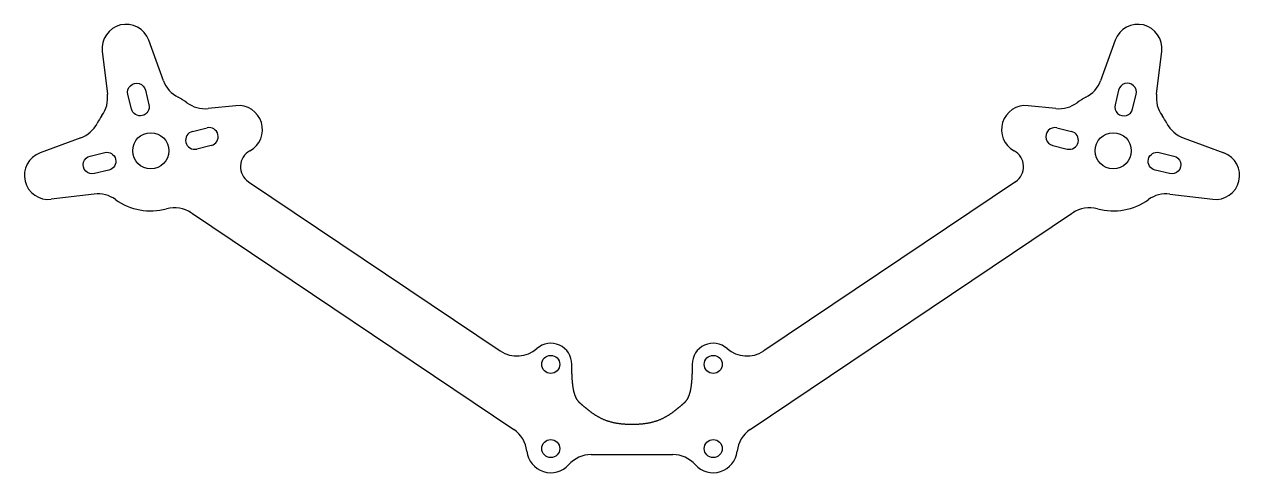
# Model space of a CAD drawing. Header units: millimetres. Extents: x -101 to 101, y 22 to 97.
import ezdxf

# ---------------------------------------------------------------- set-up
doc = ezdxf.new("R2010")
doc.units = ezdxf.units.MM
doc.layers.get('0').update_dxf_attribs({"linetype": 'CONTINUOUS'})

msp = doc.modelspace()

# ---------------------------------------------------------------- linework, layer by layer
for p, q in [((-77.87, 87.14), (-80.34, 93.89)), ((80.34, 93.89), (77.87, 87.14)), ((-88.06, 92.03), (-87.19, 84.89)), ((87.19, 84.89), (88.06, 92.03)), ((-65.83, 82.99), (-70.47, 82.51)), ((70.47, 82.51), (65.83, 82.99)), ((-73.06, 78.71), (-70.63, 79.3)), ((70.63, 79.3), (73.06, 78.71)), ((-91.64, 77.63), (-98.39, 75.16)), ((91.64, 77.63), (98.39, 75.16)), ((-69.93, 76.38), (-72.36, 75.79)), ((69.93, 76.38), (72.36, 75.79)), ((-63.75, 70.36), (-21.89, 42.24)), ((63.75, 70.36), (21.89, 42.24)), ((-89.39, 68.31), (-96.53, 67.43)), ((89.39, 68.31), (96.53, 67.43)), ((-73.25, 65.18), (-19.66, 29.17)), ((19.66, 29.17), (73.25, 65.18)), ((-6.79, 25), (6.79, 25))]:
    msp.add_line(p, q)
for points in [[(-80.3, 83.14, -1), (-83.21, 82.44), (-83.8, 84.87, -1), (-80.88, 85.57)], [(83.21, 82.44), (83.8, 84.87, 1), (80.88, 85.57), (80.3, 83.14, 1)], [(-87.64, 75.2, -1), (-86.94, 72.29), (-89.37, 71.7, -1), (-90.07, 74.62)], [(87.64, 75.2), (90.07, 74.62, -1), (89.37, 71.7), (86.94, 72.29, -1)]]:
    msp.add_lwpolyline(points, format="xyb", close=True)
for centre, radius in [((-80, 75.5), 3), ((80, 75.5), 3), ((-13.5, 40), 1.5), ((13.5, 40), 1.5), ((-13.5, 26), 1.5), ((13.5, 26), 1.5)]:
    msp.add_circle(centre, radius)
for centre, radius, start, end in [((-84.09, 92.51), 4, 20.0924, 186.9676), ((84.09, 92.51), 4, -6.9676, 159.9076), ((-73.17, 88.85), 5, 200.0924, 242.9259), ((73.17, 88.85), 5, 297.0741, 339.9076), ((-92.16, 84.29), 5, -35.8658, 6.9676), ((92.16, 84.29), 5, 173.0324, 215.8658), ((-80, 75.5), 10, 53.0343, 62.9259), ((-70.98, 87.48), 5, 233.0343, 275.8678), ((-65.42, 79.01), 4, -61.5236, 95.8678), ((65.42, 79.01), 4, 84.1322, 241.5236), ((70.98, 87.48), 5, 264.1322, 306.9657), ((80, 75.5), 10, 117.0741, 126.9657), ((-80, 75.5), 10, 144.1342, 152.9259), ((80, 75.5), 10, 27.0741, 35.8658), ((-93.36, 82.33), 5, 290.0924, 332.9259), ((-70.28, 77.84), 1.5, -76.47, 103.53), ((70.28, 77.84), 1.5, 76.47, 256.47), ((93.36, 82.33), 5, 207.0741, 249.9076), ((-72.71, 77.25), 1.5, 103.53, 283.53), ((72.71, 77.25), 1.5, -103.53, 76.47), ((-97.01, 71.4), 4, 110.0924, 276.9676), ((-62.08, 72.85), 3, 118.4764, 236.104), ((62.08, 72.85), 3, -56.104, 61.5236), ((97.01, 71.4), 4, -96.9676, 69.9076), ((-88.79, 63.34), 5, 54.1342, 96.9676), ((-80, 75.5), 10, 234.1342, 285.3106), ((80, 75.5), 10, 254.6894, 305.8658), ((88.79, 63.34), 5, 83.0324, 125.8658), ((-76.04, 61.03), 5, 56.104, 105.3106), ((76.04, 61.03), 5, 74.6894, 123.896), ((-19.1, 46.39), 5, 236.104, 311.2483), ((-13.5, 40), 3.5, 0, 131.2483), ((13.5, 40), 3.5, 48.7517, 180), ((19.1, 46.39), 5, 228.7517, 303.896), ((-22.45, 25.02), 5, 6.2281, 56.104), ((22.45, 25.02), 5, 123.896, 173.7719), ((-13.5, 26), 4, 186.2281, 318.1897), ((-6.79, 20), 5, 90, 138.1897), ((6.79, 20), 5, 41.8103, 90), ((13.5, 26), 4, 221.8103, 353.7719)]:
    msp.add_arc(centre, radius, start, end)
for points in [[(0, 30), (-0.58, 30), (-1.68, 30.04), (-3.11, 30.23), (-4.65, 30.7), (-6.06, 31.48), (-7.1, 32.26), (-7.9, 32.93), (-8.58, 33.46), (-9.16, 34.05), (-9.63, 35.04), (-9.88, 36.46), (-9.98, 38.02), (-10, 39.3), (-10, 40)], [(10, 40), (10, 39.3), (9.98, 38.02), (9.88, 36.46), (9.63, 35.04), (9.16, 34.05), (8.58, 33.46), (7.9, 32.93), (7.1, 32.26), (6.06, 31.48), (4.65, 30.7), (3.11, 30.23), (1.68, 30.04), (0.58, 30), (0, 30)]]:
    msp.add_open_spline(points, degree=5)

doc.saveas('drawing.dxf')
